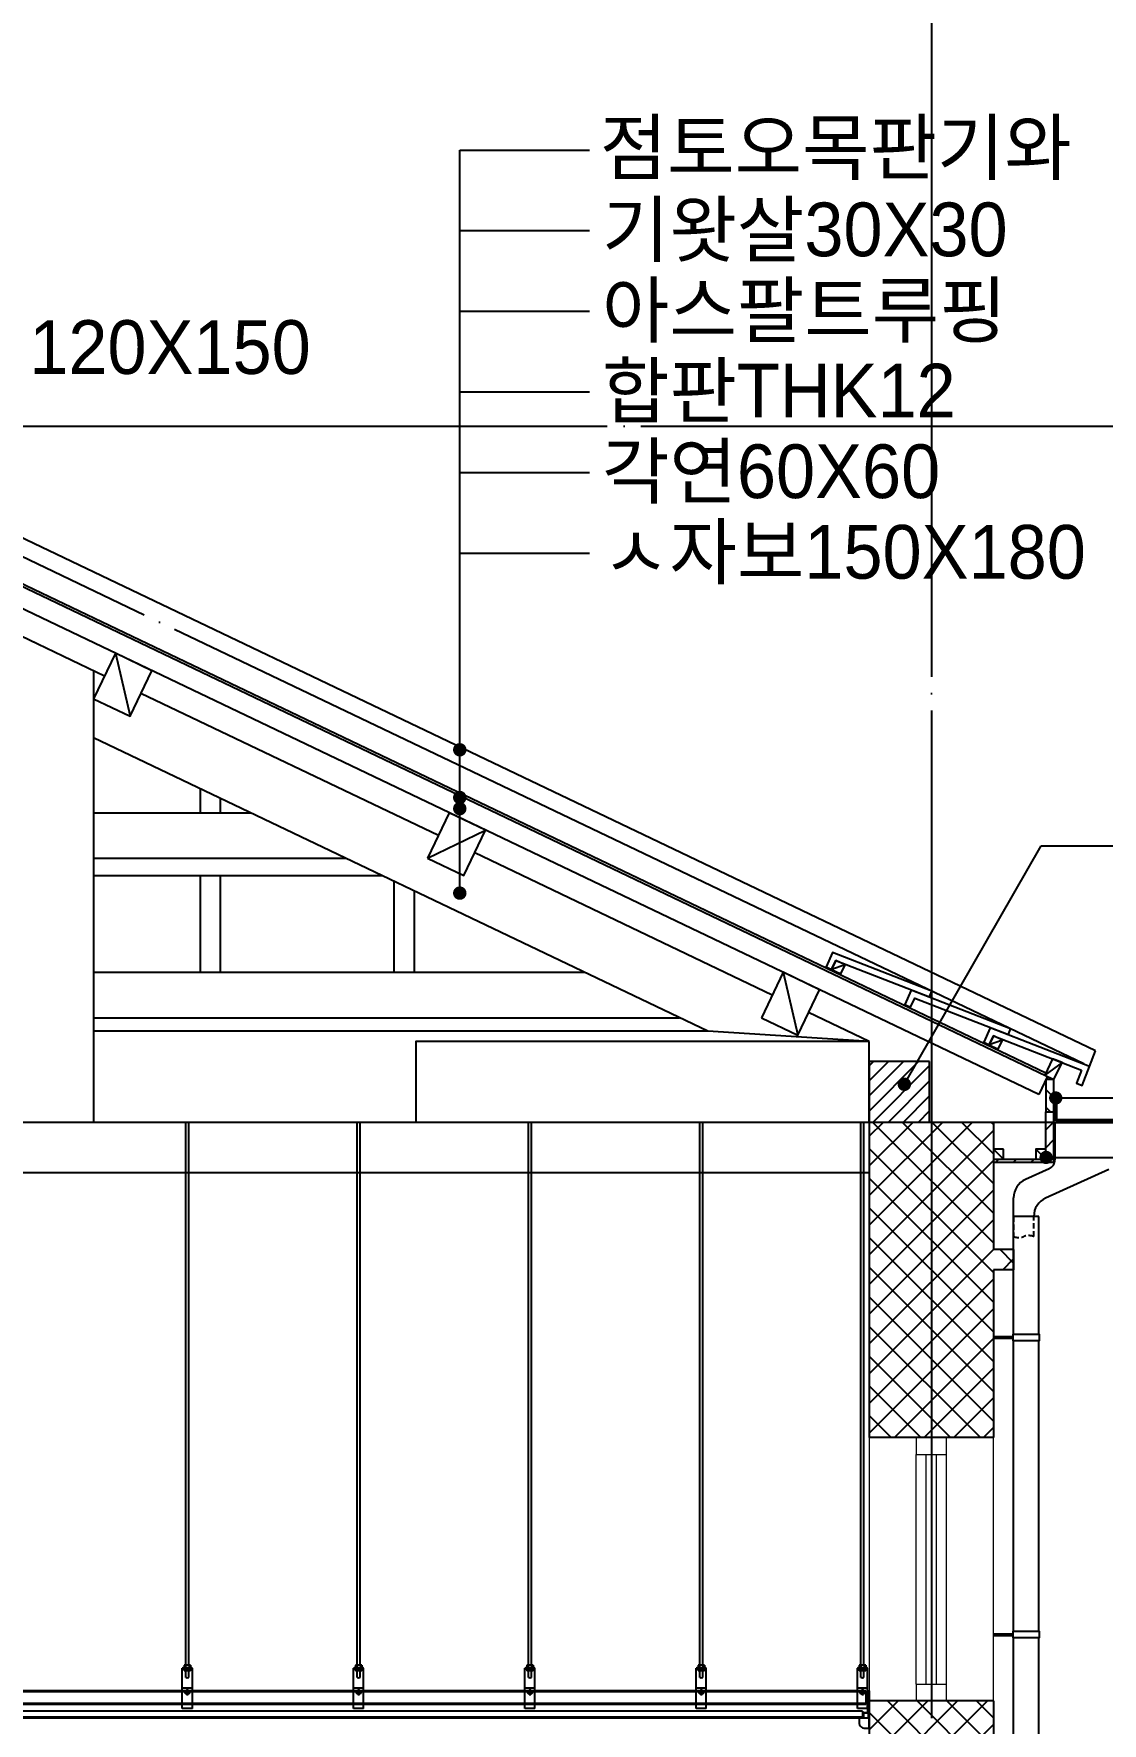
# Model space of a CAD drawing. Extents: x 297566 to 331206, y -129942 to -106182.
# Drawn here: x 321401 to 324581, y -119384 to -114354 of the extents above; entities that cross this region are included whole.
import ezdxf

# ---------------------------------------------------------------- set-up
doc = ezdxf.new("R2010")
doc.units = 0
doc.header["$LTSCALE"] = 50
doc.header["$MEASUREMENT"] = 0
doc.linetypes.add('CEN', pattern=[62, 60, -1, 0, -1])
doc.linetypes.add('HIDDEN2', pattern=[4.7625, 3.175, -1.5875])
doc.layers.get('0').update_dxf_attribs({"linetype": 'CONTINUOUS'})
for name, color, linetype in [('CEN', 1, 'CEN'), ('DIM', 7, 'CONTINUOUS'), ('ele-3', 6, 'CONTINUOUS'), ('FIN', 5, 'CONTINUOUS'), ('h', 5, 'CONTINUOUS'), ('ha', 30, 'CONTINUOUS'), ('sec-2', 2, 'CONTINUOUS'), ('W-1', 3, 'CONTINUOUS'), ('W-2', 2, 'CONTINUOUS'), ('WAL', 3, 'CONTINUOUS'), ('WID', 4, 'CONTINUOUS')]:
    doc.layers.add(name, color=color, linetype=linetype)
doc.layers.add('입면파란선', color=4, linetype='CONTINUOUS', lineweight=20)
doc.styles.add('현창', font='HYWULM_0.TTF')
pattern_1 = [(45, (408318.982, -211160.632), (-26.516504, 26.516504), [])]
pattern_2 = [(45, (67366.424, 955910.465), (-44.194174, 44.194174), []), (135, (67366.424, 955910.465), (-44.194174, -44.194174), [])]

msp = doc.modelspace()

# ---------------------------------------------------------------- hatches: boundary and pattern name
at = {"layer": 'h'}
h = msp.add_hatch(dxfattribs=at)
h.set_pattern_fill('ANSI31', color=256, scale=10, style=0)
h.set_pattern_definition([(45, (365441.108, -211160.632), (-22.45064, 22.45064), [])])
h.paths.add_polyline_path([(324067.55095, -117414.0801), (323887.55095, -117414.0801), (323887.55095, -117594.0801), (324067.55095, -117594.0801)])
h = msp.add_hatch(dxfattribs=at)
h.set_pattern_fill('ANSI31', color=256, scale=300, angle=90, style=0)
h.set_pattern_definition([(135, (408318.982, -211160.632), (-26.516504, -26.516504), [])])
h.paths.add_polyline_path([(324437.55095, -117467.26692), (324413.55095, -117467.26692), (324413.55095, -117564.0801), (324437.55095, -117564.0801)])
h = msp.add_hatch(dxfattribs=at)
h.set_pattern_fill('ANSI37', color=256, scale=500, style=0)
h.set_pattern_definition(pattern_2)
h.paths.add_polyline_path([(324257.55095, -118034.0801), (324317.55095, -118034.0801), (324317.55095, -117974.0801), (324257.55095, -117974.0801), (324257.55095, -117594.0801), (324072.55095, -117594.0801), (324072.55095, -118533.70094), (324257.55095, -118533.70094)])
h.paths.add_polyline_path([(324072.55095, -117594.0801), (323887.55095, -117594.0801), (323887.55095, -118533.70094), (324072.55095, -118533.70094)])
h = msp.add_hatch(dxfattribs=at)
h.set_pattern_fill('ANSI31', color=256, scale=300, style=0)
h.set_pattern_definition(pattern_1)
h.paths.add_polyline_path([(324437.55095, -117564.0801), (324413.55095, -117564.0801), (324413.55095, -117714.0801), (324437.55095, -117714.0801)])
h = msp.add_hatch(dxfattribs=at)
h.set_pattern_fill('ANSI31', color=256, scale=300, style=0)
h.set_pattern_definition(pattern_1)
h.paths.add_polyline_path([(324413.55095, -117705.0801), (324383.55095, -117705.0801), (324257.55095, -117705.0801), (324257.55095, -117714.0801), (324413.55095, -117714.0801)])
h = msp.add_hatch(dxfattribs=at)
h.set_pattern_fill('ANSI37', color=256, scale=500, style=0)
h.set_pattern_definition(pattern_2)
h.paths.add_polyline_path([(324257.55095, -119427.46518), (324257.55095, -119317.46518), (324072.55095, -119317.46518), (324072.55095, -122649.0801), (324257.55095, -122649.0801), (324257.55095, -120507.46518)])
h.paths.add_polyline_path([(324072.55095, -119317.46518), (323887.55095, -119317.46518), (323887.55095, -119427.46518), (323887.55095, -120507.46518), (323887.55095, -122649.0801), (324072.55095, -122649.0801)])

# ---------------------------------------------------------------- linework, layer by layer
for p, q in [((323407.26905, -117324.0801), (321578.17911, -117324.0801)), ((323887.55095, -117354.0801), (323407.26905, -117324.0801)), ((319782.55095, -117594.0801), (323887.55095, -117594.0801))]:
    msp.add_line(p, q)
msp.add_lwpolyline([(323887.55095, -117354.0801), (322537.55095, -117354.0801), (322537.55095, -117594.0801), (323887.55095, -117594.0801)], close=True)
at = {"layer": 'CEN'}
for p, q in [((324072.55095, -113268.4923), (324072.55095, -124935.80845)), ((324526.62417, -117421.31999), (319677.55095, -115104.28369)), ((313907.55095, -115522.41263), (326323.03423, -115522.41263)), ((313907.55095, -117594.0801), (326323.03423, -117594.0801))]:
    msp.add_line(p, q, dxfattribs=at)
at = {"layer": 'DIM'}
for p, q in [((322668.74376, -116912.59102), (322668.74376, -114700.19242)), ((322668.74376, -114700.19242), (323054.6883, -114700.19242)), ((322668.74376, -114940.19242), (323054.6883, -114940.19242)), ((322668.74376, -115180.19242), (323054.6883, -115180.19242)), ((322668.74376, -115420.19242), (323054.6883, -115420.19242)), ((322668.74376, -115660.19242), (323054.6883, -115660.19242)), ((322668.74376, -115900.19242), (323054.6883, -115900.19242)), ((323992.23841, -117481.81254), (324399.63319, -116772.07336)), ((324399.63319, -116772.07336), (324755.33286, -116772.07336)), ((324442.87713, -117522.55249), (324879.16856, -117522.55249)), ((324414.16083, -117699.50735), (324850.45226, -117699.50735))]:
    msp.add_line(p, q, dxfattribs=at)
for points, const_width in [([(322658.61876, -116485.88321, 1), (322678.86876, -116485.88321, 1)], 19.75), ([(322658.61876, -116627.9808, 1), (322678.86876, -116627.9808, 1)], 19.75), ([(322658.61876, -116660.96594, 1), (322678.86876, -116660.96594, 1)], 19.75), ([(322658.61876, -116912.59102, 1), (322678.86876, -116912.59102, 1)], 19.75), ([(323982.11341, -117481.81254, 1), (324002.36341, -117481.81254, 1)], 19.75), ([(324432.99999, -117522.55249, 1), (324452.75428, -117522.55249, 1)], 19.75429), ([(324404.28369, -117699.50735, 1), (324424.03797, -117699.50735, 1)], 19.75429)]:
    msp.add_lwpolyline(points, format="xyb", close=True, dxfattribs=dict(at, const_width=const_width))
at = {"layer": 'ele-3'}
for points in [[(324073.72185, -117204.90934), (323778.34774, -117089.83051), (323759.41001, -117132.44503), (323775.65114, -117140.20555), (323788.58533, -117113.13699), (324067.18741, -117221.68137), (324073.72185, -117204.90934)], [(324308.31601, -117317.00564), (324012.9419, -117201.92682), (323994.00416, -117244.54134), (324010.2453, -117252.30185), (324023.17949, -117225.23329), (324301.78156, -117333.77767), (324308.31601, -117317.00564)], [(324519.60369, -117439.33953), (324504.35665, -117478.47427), (324521.12868, -117485.00872), (324542.91017, -117429.10194), (324247.53606, -117314.02312), (324228.59832, -117356.63764), (324244.83946, -117364.39815), (324257.77364, -117337.32959), (324519.60369, -117439.33953)]]:
    msp.add_lwpolyline(points, dxfattribs=at)
at = {"layer": 'FIN'}
for p, q in [((321853.05095, -119211.5801), (321853.05095, -117594.0801)), ((321862.05095, -119211.5801), (321862.05095, -117594.0801)), ((322363.05095, -119211.5801), (322363.05095, -117594.0801)), ((322372.05095, -119211.5801), (322372.05095, -117594.0801)), ((322873.05095, -119211.5801), (322873.05095, -117594.0801)), ((322882.05095, -119211.5801), (322882.05095, -117594.0801)), ((323383.05095, -119211.5801), (323383.05095, -117594.0801)), ((323392.05095, -119211.5801), (323392.05095, -117594.0801)), ((323863.05095, -119211.5801), (323863.05095, -117594.0801)), ((323872.05095, -119211.5801), (323872.05095, -117594.0801)), ((321842.55095, -119340.0801), (321842.55095, -119220.58846)), ((321872.55095, -119220.58846), (321842.55095, -119220.58846)), ((321872.55095, -119221.78846), (321842.55095, -119221.78846)), ((321867.08723, -119211.5801), (321848.01467, -119211.5801)), ((321848.01467, -119211.5801), (321848.01467, -119219.08846)), ((321848.01467, -119223.28846), (321848.01467, -119228.28846)), ((321867.08723, -119228.28846), (321848.01467, -119228.28846)), ((321852.40721, -119211.5801), (321852.40721, -119219.08846)), ((321852.40721, -119223.28846), (321852.40721, -119228.28846)), ((321853.05095, -119247.78691), (321853.05095, -119228.28846)), ((321862.05095, -119247.78691), (321862.05095, -119228.28846)), ((321862.69469, -119211.5801), (321862.69469, -119219.08846)), ((321862.69469, -119223.28846), (321862.69469, -119228.28846)), ((321867.08723, -119211.5801), (321867.08723, -119219.08846)), ((321867.08723, -119223.28846), (321867.08723, -119228.28846)), ((321872.55095, -119340.0801), (321872.55095, -119220.58846)), ((322352.55095, -119340.0801), (322352.55095, -119220.58846)), ((322382.55095, -119220.58846), (322352.55095, -119220.58846)), ((322382.55095, -119221.78846), (322352.55095, -119221.78846)), ((322377.08723, -119211.5801), (322358.01467, -119211.5801)), ((322358.01467, -119211.5801), (322358.01467, -119219.08846)), ((322358.01467, -119223.28846), (322358.01467, -119228.28846)), ((322377.08723, -119228.28846), (322358.01467, -119228.28846)), ((322362.40721, -119211.5801), (322362.40721, -119219.08846)), ((322362.40721, -119223.28846), (322362.40721, -119228.28846)), ((322363.05095, -119247.78691), (322363.05095, -119228.28846)), ((322372.05095, -119247.78691), (322372.05095, -119228.28846)), ((322372.69469, -119211.5801), (322372.69469, -119219.08846)), ((322372.69469, -119223.28846), (322372.69469, -119228.28846)), ((322377.08723, -119211.5801), (322377.08723, -119219.08846)), ((322377.08723, -119223.28846), (322377.08723, -119228.28846)), ((322382.55095, -119340.0801), (322382.55095, -119220.58846)), ((322862.55095, -119340.0801), (322862.55095, -119220.58846)), ((322892.55095, -119220.58846), (322862.55095, -119220.58846)), ((322892.55095, -119221.78846), (322862.55095, -119221.78846)), ((322887.08723, -119211.5801), (322868.01467, -119211.5801)), ((322868.01467, -119211.5801), (322868.01467, -119219.08846)), ((322868.01467, -119223.28846), (322868.01467, -119228.28846)), ((322887.08723, -119228.28846), (322868.01467, -119228.28846)), ((322872.40721, -119211.5801), (322872.40721, -119219.08846)), ((322872.40721, -119223.28846), (322872.40721, -119228.28846)), ((322873.05095, -119247.78691), (322873.05095, -119228.28846)), ((322882.05095, -119247.78691), (322882.05095, -119228.28846)), ((322882.69469, -119211.5801), (322882.69469, -119219.08846)), ((322882.69469, -119223.28846), (322882.69469, -119228.28846)), ((322887.08723, -119211.5801), (322887.08723, -119219.08846)), ((322887.08723, -119223.28846), (322887.08723, -119228.28846)), ((322892.55095, -119340.0801), (322892.55095, -119220.58846)), ((323372.55095, -119340.0801), (323372.55095, -119220.58846)), ((323402.55095, -119220.58846), (323372.55095, -119220.58846)), ((323402.55095, -119221.78846), (323372.55095, -119221.78846)), ((323397.08723, -119211.5801), (323378.01467, -119211.5801)), ((323378.01467, -119211.5801), (323378.01467, -119219.08846)), ((323378.01467, -119223.28846), (323378.01467, -119228.28846)), ((323397.08723, -119228.28846), (323378.01467, -119228.28846)), ((323382.40721, -119211.5801), (323382.40721, -119219.08846)), ((323382.40721, -119223.28846), (323382.40721, -119228.28846)), ((323383.05095, -119247.78691), (323383.05095, -119228.28846)), ((323392.05095, -119247.78691), (323392.05095, -119228.28846)), ((323392.69469, -119211.5801), (323392.69469, -119219.08846)), ((323392.69469, -119223.28846), (323392.69469, -119228.28846)), ((323397.08723, -119211.5801), (323397.08723, -119219.08846)), ((323397.08723, -119223.28846), (323397.08723, -119228.28846)), ((323402.55095, -119340.0801), (323402.55095, -119220.58846)), ((323852.55095, -119340.0801), (323852.55095, -119220.58846)), ((323882.55095, -119220.58846), (323852.55095, -119220.58846)), ((323882.55095, -119221.78846), (323852.55095, -119221.78846)), ((323877.08723, -119211.5801), (323858.01467, -119211.5801)), ((323858.01467, -119211.5801), (323858.01467, -119219.08846)), ((323858.01467, -119223.28846), (323858.01467, -119228.28846)), ((323877.08723, -119228.28846), (323858.01467, -119228.28846)), ((323862.40721, -119211.5801), (323862.40721, -119219.08846)), ((323862.40721, -119223.28846), (323862.40721, -119228.28846)), ((323863.05095, -119247.78691), (323863.05095, -119228.28846)), ((323872.05095, -119247.78691), (323872.05095, -119228.28846)), ((323872.69469, -119211.5801), (323872.69469, -119219.08846)), ((323872.69469, -119223.28846), (323872.69469, -119228.28846)), ((323877.08723, -119211.5801), (323877.08723, -119219.08846)), ((323877.08723, -119223.28846), (323877.08723, -119228.28846)), ((323882.55095, -119340.0801), (323882.55095, -119220.58846)), ((323296.55095, -119288.0801), (316237.17675, -119288.0801)), ((321872.55095, -119280.0801), (321842.55095, -119280.0801)), ((321848.05095, -119292.0801), (321867.05095, -119292.0801)), ((321857.55095, -119282.5801), (321857.55095, -119301.5801)), ((322382.55095, -119280.0801), (322352.55095, -119280.0801)), ((322358.05095, -119292.0801), (322377.05095, -119292.0801)), ((322367.55095, -119282.5801), (322367.55095, -119301.5801)), ((322892.55095, -119280.0801), (322862.55095, -119280.0801)), ((322868.05095, -119292.0801), (322887.05095, -119292.0801)), ((322877.55095, -119282.5801), (322877.55095, -119301.5801)), ((323877.92515, -119288.0801), (323296.55095, -119288.0801)), ((323296.55095, -119288.0801), (323296.55095, -119288.0801)), ((323402.55095, -119280.0801), (323372.55095, -119280.0801)), ((323378.05095, -119292.0801), (323397.05095, -119292.0801)), ((323387.55095, -119282.5801), (323387.55095, -119301.5801)), ((323882.55095, -119280.0801), (323852.55095, -119280.0801)), ((323858.05095, -119292.0801), (323877.05095, -119292.0801)), ((323867.55095, -119282.5801), (323867.55095, -119301.5801)), ((323877.92515, -119288.0801), (323877.92515, -119328.0801)), ((323336.55095, -119328.0801), (316237.17675, -119328.0801)), ((323356.55095, -119348.0801), (316247.55095, -119348.0801)), ((321872.55095, -119340.0801), (321842.55095, -119340.0801)), ((322382.55095, -119340.0801), (322352.55095, -119340.0801)), ((322892.55095, -119340.0801), (322862.55095, -119340.0801)), ((323877.92515, -119328.0801), (323336.55095, -119328.0801)), ((323336.55095, -119328.0801), (323336.55095, -119328.0801)), ((323867.55095, -119348.0801), (323356.55095, -119348.0801)), ((323356.55095, -119348.0801), (323356.55095, -119348.0801)), ((323402.55095, -119340.0801), (323372.55095, -119340.0801)), ((323882.55095, -119340.0801), (323852.55095, -119340.0801)), ((323867.55095, -119348.0801), (323867.55095, -119366.0801)), ((323377.55095, -119369.0801), (316227.55095, -119369.0801)), ((323374.55095, -119366.0801), (316247.55095, -119366.0801)), ((323867.55095, -119366.0801), (323374.55095, -119366.0801)), ((323374.55095, -119366.0801), (323374.55095, -119366.0801)), ((323887.55095, -119369.0801), (323377.55095, -119369.0801)), ((323377.55095, -119369.0801), (323377.55095, -119369.0801))]:
    msp.add_line(p, q, dxfattribs=at)
at = {"layer": 'FIN', "color": 5, "ltscale": 0.5}
for p, q in [((323299.55095, -119291.0801), (316237.17675, -119291.0801)), ((323877.92515, -119291.0801), (323299.55095, -119291.0801)), ((323299.55095, -119291.0801), (323299.55095, -119291.0801)), ((323333.55095, -119325.0801), (316237.17675, -119325.0801)), ((323877.92515, -119325.0801), (323333.55095, -119325.0801)), ((323333.55095, -119325.0801), (323333.55095, -119325.0801))]:
    msp.add_line(p, q, dxfattribs=at)
at = {"layer": 'FIN'}
for points in [[(321871.02591, -119220.58846), (321871.02591, -119219.08846), (321844.07599, -119219.08846), (321844.07599, -119220.58846)], [(321871.02591, -119221.78846), (321871.02591, -119223.28846), (321844.07599, -119223.28846), (321844.07599, -119221.78846)], [(322381.02591, -119220.58846), (322381.02591, -119219.08846), (322354.07599, -119219.08846), (322354.07599, -119220.58846)], [(322381.02591, -119221.78846), (322381.02591, -119223.28846), (322354.07599, -119223.28846), (322354.07599, -119221.78846)], [(322891.02591, -119220.58846), (322891.02591, -119219.08846), (322864.07599, -119219.08846), (322864.07599, -119220.58846)], [(322891.02591, -119221.78846), (322891.02591, -119223.28846), (322864.07599, -119223.28846), (322864.07599, -119221.78846)], [(323401.02591, -119220.58846), (323401.02591, -119219.08846), (323374.07599, -119219.08846), (323374.07599, -119220.58846)], [(323401.02591, -119221.78846), (323401.02591, -119223.28846), (323374.07599, -119223.28846), (323374.07599, -119221.78846)], [(323881.02591, -119220.58846), (323881.02591, -119219.08846), (323854.07599, -119219.08846), (323854.07599, -119220.58846)], [(323881.02591, -119221.78846), (323881.02591, -119223.28846), (323854.07599, -119223.28846), (323854.07599, -119221.78846)]]:
    msp.add_lwpolyline(points, dxfattribs=at)
for points in [[(323885.55095, -119369.0801), (323885.55095, -119288.0801), (323887.55095, -119288.0801), (323887.55095, -119290.0801), (323887.55095, -119290.0801), (323887.55095, -119369.0801)], [(323883.55095, -119329.0801), (323885.55095, -119329.0801), (323885.55095, -119354.0801), (323870.55095, -119354.0801), (323870.55095, -119369.0801), (323855.55095, -119369.0801), (323855.55095, -119367.0801), (323868.55095, -119367.0801), (323868.55095, -119352.0801), (323883.55095, -119352.0801)]]:
    msp.add_lwpolyline(points, close=True, dxfattribs=at)
for centre, radius in [((321857.55095, -119292.0801), 6.5), ((321857.55095, -119292.0801), 4.5), ((322367.55095, -119292.0801), 6.5), ((322367.55095, -119292.0801), 4.5), ((322877.55095, -119292.0801), 6.5), ((322877.55095, -119292.0801), 4.5), ((323387.55095, -119292.0801), 6.5), ((323387.55095, -119292.0801), 4.5), ((323867.55095, -119292.0801), 6.5), ((323867.55095, -119292.0801), 4.5)]:
    msp.add_circle(centre, radius, dxfattribs=at)
for centre in [(321857.55095, -119236.23608), (322367.55095, -119236.23608), (322877.55095, -119236.23608), (323387.55095, -119236.23608), (323867.55095, -119236.23608)]:
    msp.add_arc(centre, 12.39644, 248.71498419, 291.28501581, dxfattribs=at)
at = {"layer": 'h'}
for p, q in [((321643.45015, -116198.65745), (321687.05343, -116385.73699)), ((321895.55095, -116601.7347), (321895.55095, -116673.54974)), ((321955.55095, -116630.40454), (321955.55095, -116673.54974)), ((321578.17911, -116673.54974), (322045.84484, -116673.54974)), ((322572.62962, -116808.89252), (322745.57479, -116725.2865)), ((321578.17911, -116808.89252), (322329.08903, -116808.89252)), ((321578.17911, -116860.62928), (322437.36326, -116860.62928)), ((321895.55095, -116860.62928), (321895.55095, -117148.44204)), ((321955.55095, -116860.62928), (321955.55095, -117148.44204)), ((322472.55095, -116877.44304), (322472.55095, -117148.44204)), ((322532.55095, -116906.11289), (322532.55095, -117148.44204)), ((321578.17911, -117148.44204), (323039.69526, -117148.44204)), ((323631.15099, -117148.44204), (323674.75427, -117335.52157)), ((321578.17911, -117283.78482), (323322.93945, -117283.78482)), ((324257.55095, -117675.0801), (324287.55095, -117705.0801)), ((324383.55095, -117675.0801), (324413.55095, -117705.0801)), ((323887.55095, -119369.0801), (323377.55095, -119369.0801))]:
    msp.add_line(p, q, dxfattribs=at)
at = {"layer": 'ha'}
for p, q in [((323815.65388, -117126.07118), (323775.65114, -117140.20555)), ((324284.8422, -117350.26378), (324244.83946, -117364.39815)), ((324461.67903, -117416.77187), (324410.48239, -117454.33273)), ((324461.67903, -117416.77187), (324410.48239, -117454.33273))]:
    msp.add_line(p, q, dxfattribs=at)
at = {"layer": 'ha', "linetype": 'HIDDEN2', "ltscale": 0.1}
for p, q in [((324317.55095, -117875.12688), (324317.55095, -117935.12688)), ((324317.55095, -117875.12688), (324317.55095, -117935.12688)), ((324377.55095, -117935.12688), (324377.55095, -117875.12688))]:
    msp.add_line(p, q, dxfattribs=at)
for centre, start, end in [((324332.55095, -117894.93162), 249.53551839, 290.46448161), ((324362.55095, -117975.32215), 69.53551839, 110.46448161)]:
    msp.add_arc(centre, 42.90291, start, end, dxfattribs=at)
at = {"layer": 'sec-2'}
for p, q in [((324561.11154, -117382.38427), (319677.55095, -115048.86884)), ((324542.91017, -117429.10194), (324561.11154, -117382.38427))]:
    msp.add_line(p, q, dxfattribs=at)
at = {"layer": 'W-1'}
for points in [[(321578.7792, -116334.00023), (321687.05343, -116385.73699), (321751.72437, -116250.3942), (321643.45015, -116198.65745)], [(322572.62962, -116808.89252), (322680.90385, -116860.62928), (322745.57479, -116725.2865), (322637.30057, -116673.54974)], [(323566.48004, -117283.78482), (323674.75427, -117335.52157), (323739.42521, -117200.17879), (323631.15099, -117148.44204)]]:
    msp.add_lwpolyline(points, close=True, dxfattribs=at)
msp.add_lwpolyline([(323887.55095, -119369.0801), (323857.55095, -119369.0801), (323857.55095, -119382.0801, 0.4142135624), (323874.55095, -119399.0801), (323887.55095, -119399.0801)], format="xyb", close=True, dxfattribs=at)
at = {"layer": 'W-2'}
for p, q in [((323887.55095, -117594.0801), (323887.55095, -118533.70094)), ((323887.55095, -117594.0801), (324257.55095, -117594.0801)), ((324257.55095, -117594.0801), (324257.55095, -117974.0801)), ((324413.55095, -117714.0801), (324413.55095, -117564.0801)), ((324437.55095, -117714.0801), (324437.55095, -117564.0801)), ((324257.55095, -117705.0801), (324413.55095, -117705.0801)), ((324257.55095, -117714.0801), (324413.55095, -117714.0801)), ((324257.55095, -117714.0801), (324437.55095, -117714.0801)), ((324317.55095, -117974.0801), (324257.55095, -117974.0801)), ((324317.55095, -117974.0801), (324317.55095, -118034.0801)), ((324317.55095, -118034.0801), (324257.55095, -118034.0801)), ((324257.55095, -118034.0801), (324257.55095, -118533.70094)), ((324257.55095, -118533.70094), (323887.55095, -118533.70094)), ((324257.55095, -119317.46518), (323887.55095, -119317.46518)), ((323887.55095, -119317.46518), (323887.55095, -119427.46518)), ((324257.55095, -119317.46518), (324257.55095, -119427.46518))]:
    msp.add_line(p, q, dxfattribs=at)
for points in [[(324067.55095, -117414.0801), (323887.55095, -117414.0801), (323887.55095, -117594.0801), (324067.55095, -117594.0801)], [(324437.55095, -117467.26692), (324413.55095, -117467.26692), (324413.55095, -117564.0801), (324437.55095, -117564.0801)]]:
    msp.add_lwpolyline(points, close=True, dxfattribs=at)
at = {"layer": 'WAL'}
for p, q in [((319677.55095, -115184.48031), (324413.71594, -117447.56559)), ((319677.55095, -115192.79253), (324437.55095, -117467.26692)), ((324446.55095, -117512.7692), (324437.55095, -117512.7692)), ((324437.55095, -117593.7692), (324437.55095, -117512.7692)), ((324443.55095, -117590.7692), (324443.55095, -117512.7692)), ((324446.55095, -117587.7692), (324446.55095, -117512.7692)), ((324638.73679, -117596.7692), (324440.55095, -117596.7692)), ((324635.93013, -117590.7692), (324443.55095, -117590.7692)), ((324633.12347, -117587.7692), (324446.55095, -117587.7692))]:
    msp.add_line(p, q, dxfattribs=at)
for points in [[(323815.65388, -117126.07118), (323788.58533, -117113.13699), (323775.65114, -117140.20555), (323802.7197, -117153.13973)], [(324284.8422, -117350.26378), (324257.77364, -117337.32959), (324244.83946, -117364.39815), (324271.90801, -117377.33234)], [(324461.67903, -117416.77187), (324433.64843, -117405.85105), (324410.48239, -117454.33273), (324437.55095, -117467.26692)], [(324461.67903, -117416.77187), (324433.64843, -117405.85105), (324410.48239, -117454.33273), (324437.55095, -117467.26692)], [(324287.55095, -117675.0801), (324257.55095, -117675.0801), (324257.55095, -117705.0801), (324287.55095, -117705.0801)], [(324413.55095, -117675.0801), (324383.55095, -117675.0801), (324383.55095, -117705.0801), (324413.55095, -117705.0801)]]:
    msp.add_lwpolyline(points, close=True, dxfattribs=at)
msp.add_arc((324440.55095, -117593.7692), 3, 180, 270, dxfattribs=at)
at = {"layer": 'WID'}
for p, q in [((324392.14372, -117512.06777), (319707.55095, -115273.62528)), ((321611.11467, -116266.32884), (320725.53848, -115843.1733)), ((321578.17911, -116250.59121), (321578.17911, -117594.0801)), ((322604.96509, -116741.22113), (321719.3889, -116318.06559)), ((323407.26905, -117324.0801), (321578.17911, -116450.08467)), ((323598.81551, -117216.11343), (322713.23932, -116792.95789)), ((323887.55095, -117354.0801), (323707.08974, -117267.85018)), ((324418.0121, -117457.93065), (324392.14372, -117512.06777)), ((324440.55095, -117596.7692), (324440.55095, -117706.21379)), ((316227.55095, -117744.0801), (323887.55095, -117744.0801)), ((324422.93211, -117733.53973), (324352.78863, -117765.32116)), ((324601.32181, -117735.05217), (324412.78863, -117820.47501)), ((324317.55095, -118225.658), (324317.55095, -117819.97304)), ((324392.55095, -117875.12688), (324317.55095, -117875.12688)), ((324392.55095, -118225.658), (324392.55095, -117875.12688)), ((324257.55095, -118233.158), (324316.55095, -118233.158)), ((324257.55095, -118238.158), (324316.55095, -118238.158)), ((324317.55095, -119110.07199), (324317.55095, -118245.658)), ((324392.55095, -119110.07199), (324392.55095, -118245.658)), ((324257.55095, -119117.57199), (324316.55095, -119117.57199)), ((324257.55095, -119122.57199), (324316.55095, -119122.57199)), ((324317.55095, -119994.48598), (324317.55095, -119130.07199)), ((324392.55095, -119994.48598), (324392.55095, -119130.07199))]:
    msp.add_line(p, q, dxfattribs=at)
for points in [[(324316.55095, -118225.658), (324393.55095, -118225.658), (324393.55095, -118245.658), (324316.55095, -118245.658)], [(324316.55095, -119110.07199), (324393.55095, -119110.07199), (324393.55095, -119130.07199), (324316.55095, -119130.07199)]]:
    msp.add_lwpolyline(points, close=True, dxfattribs=at)
for centre, radius, start, end in [((324410.55095, -117706.21379), 30, 294.37488975, 0), ((324377.55095, -117819.97304), 60, 114.37488975, 180), ((324437.55095, -117875.12688), 60, 114.37488975, 180)]:
    msp.add_arc(centre, radius, start, end, dxfattribs=at)
at = {"layer": '입면파란선'}
for p, q in [((323887.55095, -118382.08602), (323887.55095, -118533.70094)), ((323887.55095, -118520.1472), (323887.55095, -119317.46518)), ((324027.55095, -118533.70094), (324117.55095, -118533.70094)), ((324027.55095, -118533.70094), (324027.55095, -118583.70094)), ((324117.55095, -119317.46518), (324117.55095, -118533.70094)), ((324257.55095, -119317.46518), (324257.55095, -118533.70094)), ((324027.55095, -118583.70094), (324117.55095, -118583.70094)), ((324027.55095, -119267.46518), (324027.55095, -118583.70094)), ((324057.55095, -119267.46518), (324057.55095, -118583.70094)), ((324087.55095, -119267.46518), (324087.55095, -118583.70094)), ((324027.55095, -119267.46518), (324117.55095, -119267.46518)), ((324027.55095, -119267.46518), (324027.55095, -119317.46518)), ((324027.55095, -119317.46518), (324117.55095, -119317.46518))]:
    msp.add_line(p, q, dxfattribs=at)

# ---------------------------------------------------------------- texts
at = {"layer": 'DIM', "style": '현창'}
for s, p in [('점토오목판기와 ', (323085.31608, -114772.16355)), ('기왓살30X30', (323092.11027, -115016.48515)), ('아스팔트루핑 ', (323092.11027, -115256.48515)), ('120X150', (321387.0094, -115366.83568)), ('합판THK12', (323092.11027, -115496.48515)), ('각연60X60', (323092.11027, -115736.48515)), ('ㅅ자보150X180', (323092.11027, -115976.48515))]:
    msp.add_text(s, height=160, dxfattribs=at).set_placement(p)

doc.saveas('drawing.dxf')
